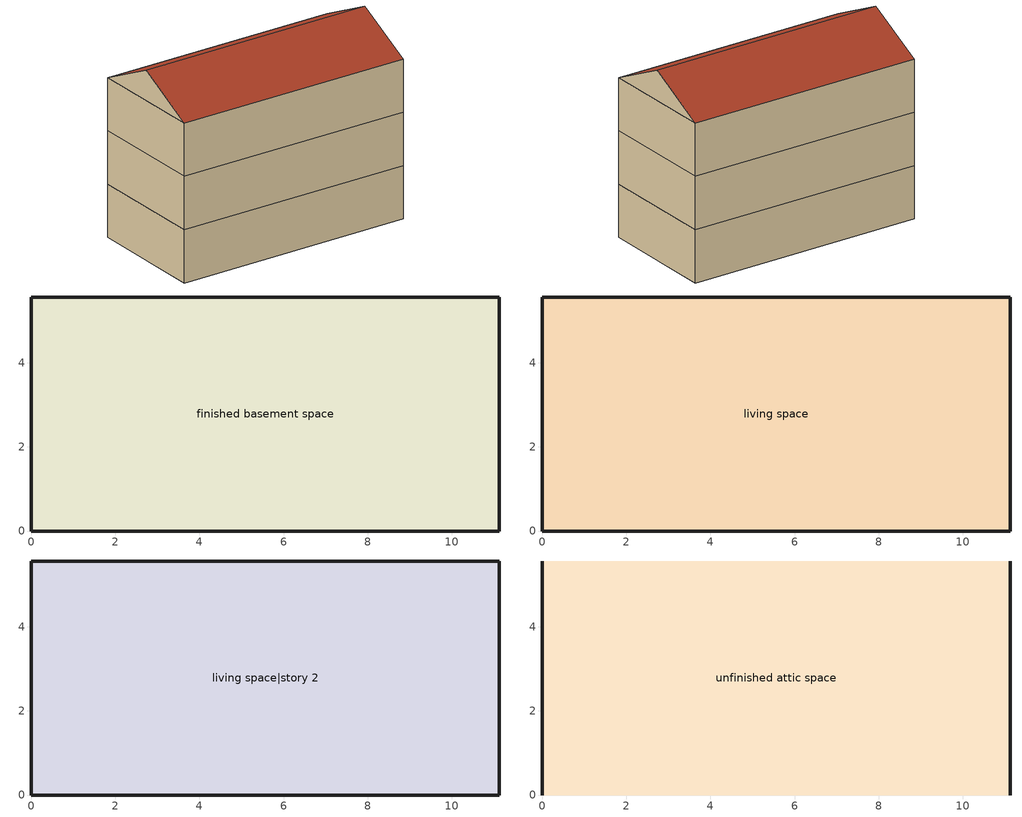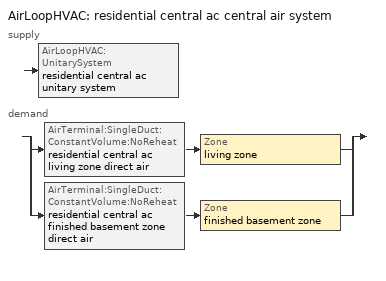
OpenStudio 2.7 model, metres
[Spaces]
finished basement space
 floor foundation: 0,0 0,5.56 11.13,5.56 11.13,0 z-2.44
 wall foundation: 0,5.56 0,0 11.13,0 11.13,5.56 0,5.56 z-2.44:0
living space
 floor to finished basement space: 0,0 0,5.56 11.13,5.56 11.13,0 z0
 wall outside: 0,5.56 0,0 11.13,0 11.13,5.56 0,5.56 z0:2.44
living space|story 2
 floor to living space: 0,0 0,5.56 11.13,5.56 11.13,0 z2.44
 wall outside: 0,5.56 0,0 11.13,0 11.13,5.56 0,5.56 z2.44:4.88
unfinished attic space
 floor to living space|story 2: 0,5.56 11.13,5.56 11.13,0 0,0 z4.88
 wall outside: 0,2.78,6.27 0,5.56,4.88 0,0,4.88; 11.13,2.78,6.27 11.13,0,4.88 11.13,5.56,4.88
 roof outside: 11.13,2.78,6.27 0,2.78,6.27 0,0,4.88 11.13,0,4.88; 0,2.78,6.27 11.13,2.78,6.27 11.13,5.56,4.88 0,5.56,4.88
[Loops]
AirLoopHVAC 'residential central ac central air system'
 supply: AirLoopHVAC:UnitarySystem 'residential central ac unitary system'
 demand: split
  | AirTerminal:SingleDuct:ConstantVolume:NoReheat 'residential central ac living zone direct air' > Zone 'living zone'
  | AirTerminal:SingleDuct:ConstantVolume:NoReheat 'residential central ac finished basement zone direct air' > Zone 'finished basement zone'
[Building]
Building 1: North Axis {deg}=0; Standards Number of Stories=3; Standards Number of Above Ground Stories=2; Standards Building Type=singlefamilydetached; Standards Number of Living Units=1
[Site]
Denver Intl Ap_CO_USA: Latitude {deg}=39.83; Longitude {deg}=-104.65; Time Zone {hr}=-7; Elevation {m}=1650
[ClimateZones]
Climate Zone Institution Name 2=Building America; Climate Zone Document Year 2=0; Climate Zone Value 2=Cold
[Site:WaterMainsTemperature]
Calculation Method=Correlation; Annual Average Outdoor Air Temperature {C}=10.8753; Maximum Difference In Monthly Average Outdoor Air Temperatures {deltaC}=23.1524
[Site:GroundTemperature:Deep]
10.8753, 10.8753, 10.8753, 10.8753, 10.8753, 10.8753, 10.8753, 10.8753, 10.8753, 10.8753, 10.8753, 10.8753
[Material]
residential empd dummy: Roughness=Rough; Thickness {m}=0.001; Conductivity {W/m-K}=0.1; Density {kg/m3}=100; Specific Heat {J/kg-K}=100; Thermal Absorptance=0.9; Solar Absorptance=0.5; Visible Absorptance=0.1
[MaterialProperty:MoisturePenetrationDepth:Settings]
Material=residential empd dummy; Water Vapor Diffusion Resistance Factor=500; Moisture Equation Coefficient a=0.0069; Moisture Equation Coefficient b=0.9066; Moisture Equation Coefficient c=0.0404; Moisture Equation Coefficient d=22.1121; Surface Layer Penetration Depth {m}=0.1; Deep Layer Penetration Depth {m}=0; Coating Layer Thickness {m}=0; Coating Layer Water Vapor Diffusion Resistance Factor=0
[Construction]
residential empd dummy: residential empd dummy
[ThermalZone] Use Ideal Air Loads=No
Name | Thermostat
living zone | living zone temperature setpoint
unfinished attic zone
finished basement zone | finished basement zone temperature setpoint
[Sizing:Zone] Zone Cooling Design Supply Air Temperature Input Method=SupplyAirTemperature; Zone Cooling Design Supply Air Temperature {C}=14; Zone Cooling Design Supply Air Temperature Difference {deltaC}=11.11; Zone Heating Design Supply Air Temperature Input Method=SupplyAirTemperature; Zone Heating Design Supply Air Temperature {C}=40; Zone Heating Design Supply Air Temperature Difference {deltaC}=11.11; Zone Cooling Design Supply Air Humidity Ratio {kg-H2O/kg-air}=0.0085; Zone Heating Design Supply Air Humidity Ratio {kg-H2O/kg-air}=0.008; Cooling Design Air Flow Method=DesignDay; Heating Design Air Flow Method=DesignDay; Account for Dedicated Outdoor Air System=No; Dedicated Outdoor Air System Control Strategy=NeutralSupplyAir; Dedicated Outdoor Air Low Setpoint Temperature for Design {C}=autosize; Dedicated Outdoor Air High Setpoint Temperature for Design {C}=autosize
living zone; unfinished attic zone; finished basement zone
[Zone equipment]
living zone: residential central ac living zone direct air
finished basement zone: residential central ac finished basement zone direct air
[Space]
Name | Space Type | Thermal Zone | Building Unit
living space; living space|story 2 | Space Type 1 | living zone | unit 1
unfinished attic space | Space Type 2 | unfinished attic zone
finished basement space | Space Type 3 | finished basement zone | unit 1
[SpaceType]
Name | Standards Space Type
Space Type 1 | living
Space Type 2 | unfinished attic
Space Type 3 | finished basement
[InternalMass:Definition]
residential empd dummy unfinished attic space: Construction=residential empd dummy; Design Level Calculation Method=SurfaceArea; Surface Area {m2}=61.9354
[InternalMass]
residential empd dummy unfinished attic space: Internal Mass Definition=residential empd dummy unfinished attic space; Space or SpaceType=unfinished attic space; Multiplier=1
[BuildingUnit]
unit 1: Building Unit Type=Residential
[Coil:Cooling:DX:MultiSpeed:StageData] Gross Rated Total Cooling Capacity {W}=autosize; Rated Air Flow Rate {m3/s}=autosize; Rated Evaporator Fan Power Per Volume Flow Rate {W/(m3/s)}=773.3; Nominal Time for Condensate Removal to Begin {s}=1000; Ratio of Initial Moisture Evaporation Rate and Steady State Latent Capacity=1.5; Maximum Cycling Rate {cycles/hr}=3; Latent Capacity Time Constant {s}=45; Rated Waste Heat Fraction of Power Input=0.2; Waste Heat Function of Temperature Curve=ConstantBiquadratic; Evaporative Condenser Effectiveness=0.9; Evaporative Condenser Air Flow Rate {m3/s}=autosize; Rated Evaporative Condenser Pump Power Consumption {W}=autosize
Name | Gross Rated Sensible Heat Ratio | Gross Rated Cooling COP {W/W} | Total Cooling Capacity Function of Temperature Curve | Total Cooling Capacity Function of Flow Fraction Curve | Energy Input Ratio Function of Temperature Curve | Energy Input Ratio Function of Flow Fraction Curve | Part Load Fraction Correlation Curve
Coil Cooling DX Multi Speed Stage Data 1 | 0.714817 | 4.29544 | Cool-Cap-fT1 | Cool-Cap-fFF1 | Cool-EIR-fT1 | Cool-EIR-fFF1 | Cool-PLF-fPLR1
Coil Cooling DX Multi Speed Stage Data 2 | 0.733765 | 3.92357 | Cool-Cap-fT2 | Cool-Cap-fFF2 | Cool-EIR-fT2 | Cool-EIR-fFF2 | Cool-PLF-fPLR2
[Coil:Cooling:DX:MultiSpeed]
residential central ac cooling coil: Availability Schedule=residential cooling season; Condenser Type=AirCooled; Apply Part Load Fraction to Speeds Greater than 1=No; Apply Latent Degradation to Speeds Greater than 1=No; Crankcase Heater Capacity {W}=0; Maximum Outdoor Dry-Bulb Temperature for Crankcase Heater Operation {C}=12.7778; Basin Heater Capacity {W/K}=0; Basin Heater Setpoint Temperature {C}=2; Fuel Type=Electricity; Stage 1=Coil Cooling DX Multi Speed Stage Data 1; Stage 2=Coil Cooling DX Multi Speed Stage Data 2
[Fan:OnOff]
residential central ac supply fan: Availability Schedule=Always On Discrete; Fan Total Efficiency=0.75; Pressure Rise {Pa}=476.748; Maximum Flow Rate {m3/s}=autosize; Motor Efficiency=1; Motor In Airstream Fraction=1; Fan Power Ratio Function of Speed Ratio Curve=residential central ac fan power curve; Fan Efficiency Ratio Function of Speed Ratio Curve=residential central ac fan eff curve
[AirLoopHVAC:UnitarySystem]
residential central ac unitary system: Control Type=Load; Controlling Zone or Thermostat Location=living zone; Dehumidification Control Type=None; Availability Schedule=Always On Discrete; Supply Fan=residential central ac supply fan; Fan Placement=BlowThrough; Supply Air Fan Operating Mode Schedule=Always Off Discrete; DX Heating Coil Sizing Ratio=1; Cooling Coil=residential central ac cooling coil; Use DOAS DX Cooling Coil=No; DOAS DX Cooling Coil Leaving Minimum Air Temperature {C}=2; Latent Load Control=SensibleOnlyLoadControl; Supply Air Flow Rate During Cooling Operation {m3/s}=autosize; Supply Air Flow Rate During Heating Operation {m3/s}=1e-007; Supply Air Flow Rate When No Cooling or Heating is Required {m3/s}=0; Maximum Supply Air Temperature {C}=48.8889; Maximum Outdoor Dry-Bulb Temperature for Supplemental Heater Operation {C}=21; Maximum Cycling Rate {cycles/hr}=2.5; Heat Pump Time Constant {s}=60; Fraction of On-Cycle Power Use=0.01; Heat Pump Fan Delay Time {s}=60; Ancilliary On-Cycle Electric Power {W}=0; Ancilliary Off-Cycle Electric Power {W}=0; Design Specification Multispeed Object=Unitary System Performance Multispeed 1
[UnitarySystemPerformance:Multispeed]
Unitary System Performance Multispeed 1: Single Mode Operation=No; Heating Speed Supply Air Flow Ratio 1=autosize; Cooling Speed Supply Air Flow Ratio 1=0.86; Heating Speed Supply Air Flow Ratio 2=autosize; Cooling Speed Supply Air Flow Ratio 2=1
[AirLoopHVAC]
residential central ac central air system: Availability Schedule=Always On Discrete; Design Supply Air Flow Rate {m3/s}=AutoSize
[Sizing:System]
residential central ac central air system: Type of Load to Size On=Sensible; Design Outdoor Air Flow Rate {m3/s}=Autosize; Central Heating Maximum System Air Flow Ratio=0.3; Preheat Design Temperature {C}=7; Preheat Design Humidity Ratio {kg-H2O/kg-Air}=0.008; Precool Design Temperature {C}=12.8; Precool Design Humidity Ratio {kg-H2O/kg-Air}=0.008; Central Cooling Design Supply Air Temperature {C}=12.8; Central Heating Design Supply Air Temperature {C}=16.7; Sizing Option=NonCoincident; 100% Outdoor Air in Cooling=Yes; 100% Outdoor Air in Heating=Yes; Central Cooling Design Supply Air Humidity Ratio {kg-H2O/kg-Air}=0.0085; Central Heating Design Supply Air Humidity Ratio {kg-H2O/kg-Air}=0.008; Cooling Design Air Flow Method=DesignDay; Cooling Design Air Flow Rate {m3/s}=0; Heating Design Air Flow Method=DesignDay; Heating Design Air Flow Rate {m3/s}=0; System Outdoor Air Method=ZoneSum; Zone Maximum Outdoor Air Fraction=1; Cooling Supply Air Flow Rate Per Floor Area {m3/s-m2}=0.00996765; Cooling Fraction of Autosized Cooling Supply Air Flow Rate=1; Cooling Supply Air Flow Rate Per Unit Cooling Capacity {m3/s-W}=3.94755e-05; Heating Supply Air Flow Rate Per Floor Area {m3/s-m2}=0.00996765; Heating Fraction of Autosized Heating Supply Air Flow Rate=1; Heating Fraction of Autosized Cooling Supply Air Flow Rate=1; Heating Supply Air Flow Rate Per Unit Heating Capacity {m3/s-W}=3.15882e-05; Cooling Design Capacity Method=CoolingDesignCapacity; Cooling Design Capacity {W}=autosize; Cooling Design Capacity Per Floor Area {W/m2}=234.7; Fraction of Autosized Cooling Design Capacity=1; Heating Design Capacity Method=HeatingDesignCapacity; Heating Design Capacity {W}=autosize; Heating Design Capacity Per Floor Area {W/m2}=157; Fraction of Autosized Heating Design Capacity=1; Central Cooling Capacity Control Method=OnOff
[AirTerminal:SingleDuct:ConstantVolume:NoReheat] Availability Schedule=Always On Discrete; Maximum Air Flow Rate {m3/s}=AutoSize
residential central ac living zone direct air; residential central ac finished basement zone direct air
[ThermostatSetpoint:DualSetpoint] Heating Setpoint Temperature Schedule=residential heating setpoint; Cooling Setpoint Temperature Schedule=residential cooling setpoint
living zone temperature setpoint; finished basement zone temperature setpoint
[Curve:Biquadratic]
Name | Coefficient1 Constant | Coefficient2 x | Coefficient3 x**2 | Coefficient4 y | Coefficient5 y**2 | Coefficient6 x*y | Minimum Value of x | Maximum Value of x | Minimum Value of y | Maximum Value of y
ConstantBiquadratic | 1 | 0 | 0 | 0 | 0 | 0 | -100 | 100 | -100 | 100
Cool-Cap-fT1 | 1.66458 | -0.0803906 | 0.00330253 | 0.00123875 | -3.08772e-05 | -0.000523772 | 13.88 | 23.88 | 18.33 | 51.66
Cool-EIR-fT1 | -0.427376 | 0.141906 | -0.00412373 | -0.0140625 | 0.000831099 | -0.000432666 | 13.88 | 23.88 | 18.33 | 51.66
Cool-Cap-fT2 | 1.36788 | -0.0625665 | 0.00279689 | 0.00504097 | -6.804e-05 | -0.000454203 | 13.88 | 23.88 | 18.33 | 51.66
Cool-EIR-fT2 | 0.0423235 | 0.07892 | -0.00237605 | -0.00303591 | 0.000534921 | -0.000323028 | 13.88 | 23.88 | 18.33 | 51.66
[Curve:Quadratic] Minimum Value of x=0
Name | Coefficient1 Constant | Coefficient2 x | Coefficient3 x**2 | Maximum Value of x | Minimum Curve Output | Maximum Curve Output
Cool-PLF-fPLR1; Cool-PLF-fPLR2 | 0.89 | 0.11 | 0 | 1 | 0.7 | 1
Cool-Cap-fFF1 | 0.65673 | 0.516471 | -0.172887 | 2 | 0 | 2
Cool-EIR-fFF1 | 1.56295 | -0.79186 | 0.230031 | 2 | 0 | 2
Cool-Cap-fFF2 | 0.690335 | 0.464384 | -0.154508 | 2 | 0 | 2
Cool-EIR-fFF2 | 1.31565 | -0.482467 | 0.166239 | 2 | 0 | 2
[Curve:Exponent]
residential central ac fan power curve: Coefficient1 Constant=0; Coefficient2 Constant=1; Coefficient3 Constant=3; Minimum Value of x=-100; Maximum Value of x=100
[Curve:Cubic]
residential central ac fan eff curve: Coefficient1 Constant=0; Coefficient2 x=1; Coefficient3 x**2=0; Coefficient4 x**3=0; Minimum Value of x=0; Maximum Value of x=1; Minimum Curve Output=0.01; Maximum Curve Output=1
[Schedule:Constant]
Name | Value
Always On Discrete | 1
Always Off Discrete | 0
[Schedule:Ruleset]
Name | Default Day Schedule
residential cooling season | Schedule Day 4
residential heating setpoint | Schedule Day 2
residential cooling setpoint | Schedule Day 3
[Schedule:Day]
Schedule Day 4; Schedule Day 2; Schedule Day 3: 24, 0, 0
residential cooling season allday1; residential cooling season allday2; residential cooling season allday3; residential cooling season allday4; residential cooling season allday5; residential cooling season allday6; residential cooling season allday7; residential cooling season allday8; residential cooling season allday9; residential cooling season allday10; residential cooling season allday11; residential cooling season allday12: 24, 0, 1
residential heating setpoint allday1; residential heating setpoint allday2; residential heating setpoint allday3; residential heating setpoint allday4; residential heating setpoint allday5; residential heating setpoint allday6; residential heating setpoint allday7; residential heating setpoint allday8; residential heating setpoint allday9; residential heating setpoint allday10; residential heating setpoint allday11; residential heating setpoint allday12: 24, 0, 21.6667
residential cooling setpoint allday1; residential cooling setpoint allday2; residential cooling setpoint allday3; residential cooling setpoint allday4; residential cooling setpoint allday5; residential cooling setpoint allday6; residential cooling setpoint allday7; residential cooling setpoint allday8; residential cooling setpoint allday9; residential cooling setpoint allday10; residential cooling setpoint allday11; residential cooling setpoint allday12: 24, 0, 24.4444
[Schedule:Rule] Apply Sunday=Yes; Apply Monday=Yes; Apply Tuesday=Yes; Apply Wednesday=Yes; Apply Thursday=Yes; Apply Friday=Yes; Apply Saturday=Yes; Date Specification Type=DateRange; Start Day=1
Name | Schedule Ruleset | Rule Order | Day Schedule | Start Month | End Month | End Day
residential cooling season allday ruleset1 | residential cooling season | 11 | residential cooling season allday1 | 1 | 1 | 31
residential cooling season allday ruleset2 | residential cooling season | 10 | residential cooling season allday2 | 2 | 2 | 28
residential cooling season allday ruleset3 | residential cooling season | 9 | residential cooling season allday3 | 3 | 3 | 31
residential cooling season allday ruleset4 | residential cooling season | 8 | residential cooling season allday4 | 4 | 4 | 30
residential cooling season allday ruleset5 | residential cooling season | 7 | residential cooling season allday5 | 5 | 5 | 31
residential cooling season allday ruleset6 | residential cooling season | 6 | residential cooling season allday6 | 6 | 6 | 30
residential cooling season allday ruleset7 | residential cooling season | 5 | residential cooling season allday7 | 7 | 7 | 31
residential cooling season allday ruleset8 | residential cooling season | 4 | residential cooling season allday8 | 8 | 8 | 31
residential cooling season allday ruleset9 | residential cooling season | 3 | residential cooling season allday9 | 9 | 9 | 30
residential cooling season allday ruleset10 | residential cooling season | 2 | residential cooling season allday10 | 10 | 10 | 31
residential cooling season allday ruleset11 | residential cooling season | 1 | residential cooling season allday11 | 11 | 11 | 30
residential cooling season allday ruleset12 | residential cooling season | 0 | residential cooling season allday12 | 12 | 12 | 31
residential heating setpoint allday ruleset1 | residential heating setpoint | 11 | residential heating setpoint allday1 | 1 | 1 | 31
residential heating setpoint allday ruleset2 | residential heating setpoint | 10 | residential heating setpoint allday2 | 2 | 2 | 28
residential heating setpoint allday ruleset3 | residential heating setpoint | 9 | residential heating setpoint allday3 | 3 | 3 | 31
residential heating setpoint allday ruleset4 | residential heating setpoint | 8 | residential heating setpoint allday4 | 4 | 4 | 30
residential heating setpoint allday ruleset5 | residential heating setpoint | 7 | residential heating setpoint allday5 | 5 | 5 | 31
residential heating setpoint allday ruleset6 | residential heating setpoint | 6 | residential heating setpoint allday6 | 6 | 6 | 30
residential heating setpoint allday ruleset7 | residential heating setpoint | 5 | residential heating setpoint allday7 | 7 | 7 | 31
residential heating setpoint allday ruleset8 | residential heating setpoint | 4 | residential heating setpoint allday8 | 8 | 8 | 31
residential heating setpoint allday ruleset9 | residential heating setpoint | 3 | residential heating setpoint allday9 | 9 | 9 | 30
residential heating setpoint allday ruleset10 | residential heating setpoint | 2 | residential heating setpoint allday10 | 10 | 10 | 31
residential heating setpoint allday ruleset11 | residential heating setpoint | 1 | residential heating setpoint allday11 | 11 | 11 | 30
residential heating setpoint allday ruleset12 | residential heating setpoint | 0 | residential heating setpoint allday12 | 12 | 12 | 31
residential cooling setpoint allday ruleset1 | residential cooling setpoint | 11 | residential cooling setpoint allday1 | 1 | 1 | 31
residential cooling setpoint allday ruleset2 | residential cooling setpoint | 10 | residential cooling setpoint allday2 | 2 | 2 | 28
residential cooling setpoint allday ruleset3 | residential cooling setpoint | 9 | residential cooling setpoint allday3 | 3 | 3 | 31
residential cooling setpoint allday ruleset4 | residential cooling setpoint | 8 | residential cooling setpoint allday4 | 4 | 4 | 30
residential cooling setpoint allday ruleset5 | residential cooling setpoint | 7 | residential cooling setpoint allday5 | 5 | 5 | 31
residential cooling setpoint allday ruleset6 | residential cooling setpoint | 6 | residential cooling setpoint allday6 | 6 | 6 | 30
residential cooling setpoint allday ruleset7 | residential cooling setpoint | 5 | residential cooling setpoint allday7 | 7 | 7 | 31
residential cooling setpoint allday ruleset8 | residential cooling setpoint | 4 | residential cooling setpoint allday8 | 8 | 8 | 31
residential cooling setpoint allday ruleset9 | residential cooling setpoint | 3 | residential cooling setpoint allday9 | 9 | 9 | 30
residential cooling setpoint allday ruleset10 | residential cooling setpoint | 2 | residential cooling setpoint allday10 | 10 | 10 | 31
residential cooling setpoint allday ruleset11 | residential cooling setpoint | 1 | residential cooling setpoint allday11 | 11 | 11 | 30
residential cooling setpoint allday ruleset12 | residential cooling setpoint | 0 | residential cooling setpoint allday12 | 12 | 12 | 31
